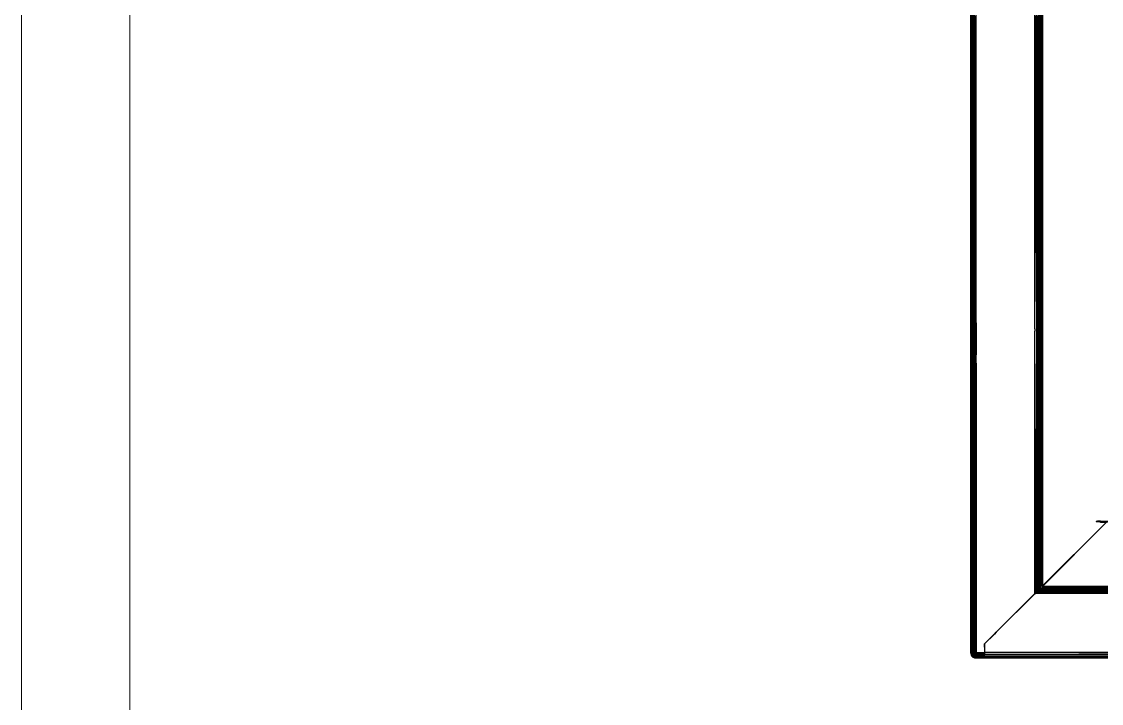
# Model space of a CAD drawing. Header units: inches. Extents: x 12 to 4610, y 8 to 3258.
# Drawn here: x 12 to 784, y 1606 to 2094 of the extents above; entities that cross this region are included whole.
import ezdxf

# ---------------------------------------------------------------- set-up
doc = ezdxf.new("R2010")
doc.units = ezdxf.units.IN
doc.header["$MEASUREMENT"] = 0
doc.layers.add('tabelka', color=155, linetype='Continuous')

msp = doc.modelspace()

# ---------------------------------------------------------------- linework, layer by layer
for p, q in [((690.81, 2084.75), (690.81, 2141.64)), ((691.02, 2084.75), (691.09, 2141.64)), ((691.09, 2141.64), (691.08, 2084.75)), ((691.09, 2141.64), (691.11, 2084.75)), ((691.14, 2084.75), (691.09, 2141.64)), ((691.98, 2141.64), (691.91, 2084.75)), ((691.98, 2141.64), (691.96, 2084.75)), ((691.98, 2141.64), (692.02, 2084.75)), ((692.08, 2084.75), (691.98, 2141.64)), ((693.26, 2084.75), (693.34, 2141.64)), ((693.33, 2084.75), (693.34, 2141.64)), ((693.34, 2141.64), (693.38, 2084.75)), ((693.43, 2084.75), (693.34, 2141.64)), ((693.74, 2084.75), (693.34, 2141.64)), ((694.81, 2084.75), (694.81, 2141.64)), ((736.63, 2084.75), (736.63, 2141.64)), ((737.7, 2084.75), (738.16, 2141.64)), ((738.16, 2141.64), (738.07, 2084.75)), ((738.16, 2141.64), (738.15, 2084.75)), ((738.26, 2084.75), (738.16, 2141.64)), ((739.36, 2084.75), (739.46, 2141.64)), ((739.46, 2141.64), (739.46, 2084.75)), ((739.46, 2141.64), (739.53, 2084.75)), ((739.5, 2084.75), (739.46, 2141.64)), ((740.42, 2084.75), (740.32, 2141.64)), ((740.3, 2114.04), (740.27, 2084.75)), ((740.33, 2114.04), (740.32, 2084.75)), ((740.63, 2102.64), (740.63, 2084.75)), ((741.24, 2102.64), (740.88, 1690.09)), ((741.17, 1690.09), (741.27, 2102.64)), ((741.31, 2102.64), (741.51, 1690.11)), ((741.35, 2102.64), (741.86, 1690.11)), ((741.5, 2102.64), (742.23, 1861.36)), ((742.23, 2102.64), (742.23, 1861.36)), ((690.81, 1853.04), (690.81, 2084.75)), ((690.81, 1853.04), (691.02, 2084.75)), ((690.81, 2084.75), (691.02, 2084.75)), ((690.85, 1642.38), (691.08, 2084.75)), ((691.02, 2084.75), (690.85, 1642.38)), ((691.08, 2084.75), (690.98, 1642.16)), ((691.02, 2084.75), (691.08, 2084.75)), ((691.08, 2084.75), (691.11, 2084.75)), ((691.11, 2084.75), (691.14, 2084.75)), ((691.11, 2084.75), (691.19, 1641.97)), ((691.46, 1641.8), (691.14, 2084.75)), ((691.14, 2084.75), (691.91, 2084.75)), ((691.91, 2084.75), (691.46, 1641.8)), ((691.96, 2084.75), (691.83, 1641.61)), ((691.91, 2084.75), (691.96, 2084.75)), ((691.96, 2084.75), (692.02, 2084.75)), ((692.02, 2084.75), (692.08, 2084.75)), ((692.02, 2084.75), (692.27, 1641.42)), ((692.72, 1641.24), (692.08, 2084.75)), ((692.08, 2084.75), (693.26, 2084.75)), ((692.72, 1641.24), (693.26, 2084.75)), ((693.26, 1641.05), (693.33, 2084.75)), ((693.26, 2084.75), (693.33, 2084.75)), ((693.33, 2084.75), (693.38, 2084.75)), ((693.38, 2084.75), (693.43, 2084.75)), ((693.38, 2084.75), (693.63, 1641.45)), ((694.02, 1641.84), (693.43, 2084.75)), ((693.43, 2084.75), (693.74, 2084.75)), ((693.43, 2084.75), (694.81, 1855.44)), ((693.74, 2084.75), (694.81, 2084.75)), ((694.81, 1855.44), (693.74, 2084.75)), ((694.81, 1855.44), (694.81, 2084.75)), ((736.63, 2084.75), (737.7, 2084.75)), ((736.63, 1876.02), (736.63, 2084.75)), ((736.63, 1876.02), (737.7, 2084.75)), ((736.63, 1876.02), (738.07, 2084.75)), ((738.07, 2084.75), (737.6, 1686.1)), ((737.7, 2084.75), (738.07, 2084.75)), ((738.07, 2084.75), (738.15, 2084.75)), ((738.15, 2084.75), (738.1, 1686.63)), ((738.15, 2084.75), (738.26, 2084.75)), ((738.84, 1687.24), (738.26, 2084.75)), ((738.26, 2084.75), (739.36, 2084.75)), ((738.84, 1687.24), (739.36, 2084.75)), ((739.36, 2084.75), (739.46, 2084.75)), ((739.46, 2084.75), (739.5, 2084.75)), ((739.46, 2084.75), (739.49, 1687.85)), ((739.72, 1688.03), (739.5, 2084.75)), ((739.5, 2084.75), (739.53, 2084.75)), ((739.53, 2084.75), (740.27, 2084.75)), ((739.53, 2084.75), (739.96, 1688.21)), ((739.96, 1688.21), (740.27, 2084.75)), ((740.27, 2084.75), (740.08, 1688.29)), ((740.32, 2084.75), (740.2, 1688.37)), ((740.32, 1688.45), (740.32, 2084.75)), ((740.32, 2084.75), (740.42, 2084.75)), ((740.32, 2084.75), (740.43, 1688.5)), ((740.63, 1876.1), (740.42, 2084.75)), ((740.42, 2084.75), (740.63, 2084.75)), ((740.43, 1688.5), (740.42, 2084.75)), ((740.63, 2056.05), (740.63, 2084.75)), ((740.88, 1690.09), (740.63, 2056.05)), ((740.63, 2056.05), (740.63, 1876.1)), ((690.94, 1993.59), (690.81, 1993.59)), ((690.98, 1993.59), (690.94, 1993.59)), ((691.02, 1993.59), (690.98, 1993.59)), ((691.06, 1993.59), (691.02, 1993.59)), ((691.12, 1993.59), (691.06, 1993.59)), ((691.21, 1993.59), (691.12, 1993.59)), ((691.82, 1993.59), (691.21, 1993.59)), ((691.94, 1993.59), (691.82, 1993.59)), ((692.07, 1993.59), (691.94, 1993.59)), ((692.21, 1993.59), (692.07, 1993.59)), ((693.15, 1993.59), (692.21, 1993.59)), ((693.31, 1993.59), (693.15, 1993.59)), ((693.43, 1993.59), (693.31, 1993.59)), ((693.55, 1993.59), (693.43, 1993.59)), ((693.97, 1993.59), (693.55, 1993.59)), ((694.16, 1993.59), (693.97, 1993.59)), ((694.81, 1993.59), (694.16, 1993.59)), ((737.24, 1993.59), (736.63, 1993.59)), ((737.45, 1993.59), (737.24, 1993.59)), ((737.97, 1993.59), (737.45, 1993.59)), ((738.14, 1993.59), (737.97, 1993.59)), ((738.39, 1993.59), (738.14, 1993.59)), ((739.24, 1993.59), (738.39, 1993.59)), ((739.47, 1993.59), (739.24, 1993.59)), ((739.55, 1993.59), (739.47, 1993.59)), ((739.63, 1993.59), (739.55, 1993.59)), ((740.2, 1993.59), (739.63, 1993.59)), ((740.24, 1993.59), (740.2, 1993.59)), ((740.28, 1993.59), (740.24, 1993.59)), ((740.32, 1993.59), (740.28, 1993.59)), ((740.36, 1993.59), (740.32, 1993.59)), ((740.42, 1993.59), (740.36, 1993.59)), ((740.51, 1993.59), (740.42, 1993.59)), ((740.63, 1993.59), (740.51, 1993.59)), ((736.63, 1874.2), (736.63, 1876.02)), ((740.63, 1862.3), (740.63, 1876.1)), ((736.63, 1874.1), (736.63, 1874.2)), ((736.63, 1873.97), (736.63, 1874.1)), ((736.63, 1873.97), (736.63, 1872.29)), ((737.6, 1686.1), (736.63, 1872.29)), ((737.12, 1685.37), (736.63, 1872.29)), ((736.63, 1684.64), (736.63, 1872.29)), ((740.43, 1688.5), (740.63, 1862.3)), ((740.63, 1690.08), (740.63, 1862.3)), ((741.86, 1690.11), (742.23, 1861.36)), ((742.23, 1861.36), (742.23, 1690.12)), ((690.81, 1642.52), (690.81, 1853.04)), ((690.85, 1642.38), (690.81, 1853.04)), ((694.81, 1853.41), (694.81, 1855.44)), ((694.81, 1853.09), (694.81, 1853.41)), ((694.81, 1852.17), (694.81, 1853.09)), ((694.8, 1849.52), (694.02, 1641.84)), ((694.41, 1642.23), (694.8, 1849.52)), ((694.61, 1642.43), (694.8, 1849.52)), ((694.7, 1642.52), (694.8, 1849.52)), ((694.8, 1849.52), (694.75, 1642.57)), ((694.8, 1849.52), (694.79, 1642.61)), ((694.8, 1849.52), (694.81, 1852.17)), ((780.55, 1736.45), (780.64, 1736.04)), ((780.55, 1736.45), (780.64, 1736.45)), ((780.64, 1736.45), (780.64, 1736.04)), ((780.64, 1736.45), (780.76, 1736.45)), ((780.76, 1736.45), (780.84, 1736.12)), ((780.76, 1736.45), (780.84, 1736.45)), ((780.84, 1736.45), (780.84, 1736.12)), ((780.84, 1736.45), (780.9, 1736.45)), ((780.9, 1736.45), (780.92, 1736.16)), ((780.9, 1736.45), (780.96, 1736.45)), ((780.96, 1736.45), (780.92, 1736.16)), ((780.96, 1736.45), (781, 1736.45)), ((781, 1736.45), (780.98, 1736.19)), ((781, 1736.45), (781.23, 1736.45)), ((781.23, 1736.45), (781.23, 1736.38)), ((781.23, 1736.45), (781.3, 1736.42)), ((781.3, 1736.42), (781.33, 1736.45)), ((783.56, 1736.45), (781.33, 1736.45)), ((783.56, 1736.45), (784.56, 1736.45)), ((783.56, 1736.19), (783.56, 1736.45)), ((742.23, 1690.12), (787.56, 1735.45)), ((742.3, 1690.05), (787.63, 1735.38)), ((780.64, 1736.04), (780.84, 1736.12)), ((780.84, 1736.12), (780.87, 1736.14)), ((780.87, 1736.14), (780.92, 1736.16)), ((780.92, 1736.16), (780.98, 1736.19)), ((780.92, 1736.16), (783.56, 1736.14)), ((780.98, 1736.19), (781.23, 1736.38)), ((780.98, 1736.19), (783.56, 1736.19)), ((781.23, 1736.38), (781.3, 1736.42)), ((783.56, 1736.14), (783.56, 1736.19)), ((783.56, 1736.19), (829.58, 1736.19)), ((809.04, 1736.13), (783.56, 1736.14)), ((783.56, 1735.9), (783.56, 1735.96)), ((783.56, 1735.96), (788.63, 1735.96)), ((783.56, 1735.45), (783.56, 1735.9)), ((788.63, 1735.9), (783.56, 1735.9)), ((787.56, 1735.45), (783.56, 1735.45)), ((735.95, 1683.96), (709.01, 1657.02)), ((709.06, 1656.96), (736.77, 1684.67)), ((735.95, 1683.96), (736.87, 1684.83)), ((736.63, 1684.64), (735.95, 1683.96)), ((737.12, 1685.37), (736.63, 1684.64)), ((736.77, 1684.67), (736.87, 1684.83)), ((926.26, 1684.67), (736.77, 1684.67)), ((736.87, 1684.83), (737.27, 1685.45)), ((737.38, 1685.76), (737.12, 1685.37)), ((1146.2, 1686.12), (737.27, 1685.45)), ((737.27, 1685.45), (737.63, 1686)), ((737.27, 1685.45), (926.26, 1684.67)), ((737.6, 1686.1), (737.38, 1685.76)), ((737.63, 1686), (737.38, 1685.76)), ((738, 1686.52), (737.6, 1686.1)), ((737.63, 1686), (737.77, 1686.2)), ((737.77, 1686.2), (738, 1686.52)), ((1146.2, 1686.2), (737.77, 1686.2)), ((738.1, 1686.63), (738, 1686.52)), ((738.42, 1686.89), (738.1, 1686.63)), ((1146.2, 1687.43), (738.42, 1686.89)), ((738.84, 1687.24), (738.42, 1686.89)), ((738.42, 1686.89), (1146.2, 1686.29)), ((739.12, 1687.5), (738.84, 1687.24)), ((739.49, 1687.85), (739.12, 1687.5)), ((1146.2, 1687.5), (739.12, 1687.5)), ((739.68, 1688), (739.49, 1687.85)), ((1146.2, 1688.32), (739.68, 1688)), ((739.72, 1688.03), (739.68, 1688)), ((739.68, 1688), (1146.2, 1687.56)), ((739.96, 1688.21), (739.72, 1688.03)), ((739.96, 1688.21), (740.08, 1688.29)), ((740.08, 1688.29), (740.2, 1688.37)), ((740.2, 1688.37), (740.32, 1688.45)), ((1146.2, 1688.37), (740.2, 1688.37)), ((740.32, 1688.45), (740.43, 1688.5)), ((740.47, 1688.53), (740.43, 1688.5)), ((914.7, 1688.67), (740.5, 1688.59)), ((740.5, 1688.59), (1146.2, 1688.4)), ((740.58, 1688.64), (740.63, 1688.65)), ((740.88, 1690.09), (740.63, 1690.08)), ((740.63, 1690.08), (740.63, 1688.87)), ((740.79, 1688.67), (740.63, 1688.87)), ((740.63, 1688.87), (740.63, 1688.68)), ((740.71, 1688.66), (740.63, 1688.68)), ((740.63, 1688.68), (740.63, 1688.65)), ((740.63, 1688.65), (740.71, 1688.66)), ((740.71, 1688.66), (740.79, 1688.67)), ((740.79, 1688.67), (742.26, 1688.67)), ((741.17, 1690.09), (740.88, 1690.09)), ((741.51, 1690.11), (741.17, 1690.09)), ((741.51, 1690.11), (741.86, 1690.11)), ((742.23, 1690.12), (741.86, 1690.11)), ((742.26, 1688.67), (742.27, 1688.7)), ((742.26, 1688.67), (783.9, 1688.67)), ((742.27, 1688.7), (742.28, 1689.33)), ((742.27, 1688.7), (1147.83, 1689.05)), ((783.9, 1688.67), (742.27, 1688.7)), ((742.28, 1689.33), (742.3, 1690.05)), ((742.28, 1689.33), (913.54, 1690.05)), ((1147.83, 1689.34), (742.28, 1689.33)), ((1147.83, 1689.13), (742.28, 1689.33)), ((742.3, 1690.05), (913.54, 1690.05)), ((914.7, 1688.67), (783.9, 1688.67)), ((707.67, 1655.68), (700.63, 1648.62)), ((700.63, 1648.62), (707.69, 1655.66)), ((700.73, 1648.64), (707.72, 1655.62)), ((707.75, 1655.76), (707.67, 1655.68)), ((707.67, 1655.68), (707.69, 1655.66)), ((707.69, 1655.66), (707.77, 1655.74)), ((707.69, 1655.66), (707.72, 1655.62)), ((707.72, 1655.62), (707.81, 1655.71)), ((709.01, 1657.02), (707.75, 1655.76)), ((707.75, 1655.76), (707.77, 1655.74)), ((707.77, 1655.74), (709.03, 1657)), ((707.77, 1655.74), (707.81, 1655.71)), ((707.81, 1655.71), (709.06, 1656.96)), ((709.03, 1657), (709.01, 1657.02)), ((709.06, 1656.96), (709.03, 1657)), ((700.63, 1648.16), (700.63, 1648.62)), ((700.73, 1648.26), (700.63, 1648.16)), ((700.63, 1648.11), (700.73, 1648.21)), ((700.63, 1648.11), (700.63, 1648.16)), ((700.63, 1647.66), (700.63, 1648.11)), ((700.63, 1647.66), (700.73, 1647.76)), ((700.73, 1647.71), (700.63, 1647.61)), ((700.63, 1647.61), (700.63, 1647.66)), ((700.63, 1647.18), (700.63, 1647.61)), ((700.63, 1647.18), (700.73, 1647.28)), ((700.73, 1647.22), (700.63, 1647.12)), ((700.63, 1647.12), (700.63, 1647.18)), ((700.63, 1647.05), (700.73, 1647.15)), ((700.63, 1647.05), (700.63, 1647.12)), ((700.63, 1646.93), (700.63, 1647.05)), ((700.73, 1647.03), (700.63, 1646.93)), ((700.63, 1646.65), (700.63, 1646.93)), ((700.63, 1646.65), (700.73, 1646.75)), ((700.63, 1646.46), (700.63, 1646.65)), ((700.73, 1646.56), (700.63, 1646.46)), ((700.63, 1646.46), (700.63, 1642.59)), ((700.73, 1648.64), (700.73, 1648.26)), ((700.73, 1648.26), (700.73, 1648.21)), ((700.73, 1648.21), (700.73, 1647.76)), ((700.73, 1647.76), (700.73, 1647.71)), ((700.73, 1647.71), (700.73, 1647.28)), ((700.73, 1647.28), (700.73, 1647.22)), ((700.73, 1647.22), (700.73, 1647.15)), ((700.73, 1647.15), (700.73, 1647.03)), ((700.73, 1647.03), (700.73, 1646.75)), ((700.73, 1646.75), (700.73, 1646.56)), ((700.73, 1646.56), (700.73, 1642.63)), ((690.85, 1642.38), (690.81, 1642.52)), ((690.85, 1642.38), (690.85, 1642.34)), ((690.98, 1642.16), (690.85, 1642.34)), ((690.85, 1642.34), (690.9, 1641.61)), ((691.21, 1641.96), (690.9, 1641.61)), ((690.9, 1641.61), (691.46, 1641.8)), ((691.64, 1641.7), (690.9, 1641.61)), ((690.9, 1641.61), (691.21, 1640.65)), ((691.19, 1641.97), (690.98, 1642.16)), ((691.21, 1641.96), (691.19, 1641.97)), ((691.46, 1641.8), (691.21, 1641.96)), ((691.21, 1640.65), (692.27, 1641.42)), ((692.57, 1641.3), (691.21, 1640.65)), ((691.21, 1640.65), (691.72, 1639.8)), ((691.64, 1641.7), (691.46, 1641.8)), ((691.83, 1641.61), (691.64, 1641.7)), ((691.72, 1639.8), (692.78, 1641.22)), ((693.1, 1641.11), (691.72, 1639.8)), ((693.39, 1640.88), (691.72, 1639.8)), ((691.72, 1639.8), (692.41, 1639.11)), ((692.27, 1641.42), (691.83, 1641.61)), ((692.57, 1641.3), (692.27, 1641.42)), ((693.39, 1640.88), (692.41, 1639.11)), ((692.83, 1639.52), (692.41, 1639.11)), ((692.41, 1639.11), (700.53, 1639.35)), ((692.41, 1639.11), (692.7, 1639.2)), ((693.01, 1638.86), (692.41, 1639.11)), ((692.72, 1641.24), (692.57, 1641.3)), ((692.83, 1639.52), (692.7, 1639.2)), ((700.53, 1639.35), (692.7, 1639.2)), ((692.7, 1639.2), (692.99, 1639.31)), ((692.78, 1641.22), (692.72, 1641.24)), ((693.1, 1641.11), (692.78, 1641.22)), ((693.39, 1640.88), (692.83, 1639.52)), ((692.99, 1639.31), (693.39, 1640.88)), ((693.65, 1640.65), (692.99, 1639.31)), ((692.99, 1639.31), (693.26, 1639.44)), ((692.99, 1639.31), (700.53, 1639.35)), ((693.01, 1638.86), (700.53, 1639.35)), ((693.61, 1638.71), (693.01, 1638.86)), ((693.01, 1638.86), (700.53, 1638.77)), ((693.26, 1641.05), (693.1, 1641.11)), ((693.26, 1641.05), (700.63, 1641.53)), ((693.26, 1641.05), (693.63, 1641.45)), ((693.39, 1640.88), (693.26, 1641.05)), ((693.49, 1640.98), (693.26, 1641.05)), ((693.49, 1640.16), (693.26, 1639.44)), ((693.26, 1639.44), (693.39, 1639.51)), ((700.53, 1639.35), (693.26, 1639.44)), ((693.49, 1640.98), (693.39, 1640.88)), ((693.65, 1640.65), (693.39, 1640.88)), ((693.55, 1640.22), (693.39, 1639.51)), ((693.39, 1639.51), (693.51, 1639.58)), ((693.39, 1639.51), (693.66, 1639.5)), ((693.87, 1640.87), (693.49, 1640.98)), ((693.65, 1640.65), (693.49, 1640.16)), ((693.55, 1640.22), (693.49, 1640.16)), ((693.51, 1639.58), (693.6, 1640.27)), ((693.51, 1639.58), (693.63, 1639.66)), ((693.51, 1639.58), (693.73, 1639.58)), ((693.65, 1640.65), (693.55, 1640.22)), ((693.6, 1640.27), (693.55, 1640.22)), ((693.6, 1640.27), (693.65, 1640.65)), ((693.64, 1640.31), (693.6, 1640.27)), ((693.61, 1638.71), (700.53, 1638.77)), ((694.21, 1638.64), (693.61, 1638.71)), ((693.63, 1641.45), (694.02, 1641.84)), ((700.63, 1641.53), (693.63, 1641.45)), ((693.63, 1639.66), (693.94, 1640.47)), ((693.63, 1639.66), (693.64, 1640.31)), ((693.63, 1639.66), (693.74, 1639.75)), ((700.53, 1639.35), (693.63, 1639.66)), ((693.64, 1640.31), (693.65, 1640.65)), ((693.86, 1640.52), (693.64, 1640.31)), ((693.65, 1640.65), (693.87, 1640.87)), ((693.86, 1640.52), (693.65, 1640.65)), ((693.66, 1639.5), (693.73, 1639.58)), ((693.66, 1639.5), (694.38, 1639.49)), ((693.73, 1639.58), (694.44, 1639.55)), ((693.94, 1640.47), (693.74, 1639.75)), ((693.74, 1639.75), (693.84, 1639.84)), ((700.53, 1639.35), (693.74, 1639.75)), ((693.84, 1639.84), (693.94, 1640.47)), ((700.53, 1640.34), (693.84, 1639.84)), ((693.84, 1639.84), (693.94, 1639.93)), ((693.84, 1639.84), (700.53, 1639.35)), ((694.13, 1640.79), (693.86, 1640.52)), ((693.94, 1640.47), (693.86, 1640.52)), ((694.02, 1640.82), (693.87, 1640.87)), ((693.94, 1640.47), (694.23, 1640.75)), ((694.25, 1640.35), (693.94, 1640.47)), ((693.94, 1639.93), (693.94, 1640.47)), ((693.94, 1640.47), (694.11, 1640.14)), ((693.94, 1639.93), (700.53, 1640.34)), ((693.94, 1639.93), (694.11, 1640.14)), ((694.02, 1641.84), (694.41, 1642.23)), ((694.02, 1641.84), (700.63, 1641.53)), ((694.02, 1640.82), (700.63, 1641.53)), ((694.02, 1640.82), (697.72, 1640.55)), ((694.13, 1640.79), (694.02, 1640.82)), ((694.11, 1640.14), (694.25, 1640.35)), ((700.53, 1640.34), (694.11, 1640.14)), ((694.11, 1640.14), (694.48, 1640.32)), ((694.23, 1640.75), (694.13, 1640.79)), ((694.21, 1638.64), (700.53, 1638.77)), ((700.53, 1638.66), (694.21, 1638.64)), ((694.54, 1640.64), (694.23, 1640.75)), ((694.25, 1640.35), (694.54, 1640.64)), ((694.25, 1640.35), (694.48, 1640.32)), ((694.44, 1639.55), (694.38, 1639.49)), ((694.38, 1639.49), (694.43, 1639.49)), ((694.41, 1642.23), (696.84, 1642.6)), ((694.41, 1642.23), (694.61, 1642.43)), ((700.63, 1641.53), (694.41, 1642.23)), ((694.43, 1639.49), (694.5, 1639.55)), ((694.43, 1639.49), (695.06, 1639.47)), ((694.44, 1639.55), (694.5, 1639.55)), ((694.48, 1640.32), (694.51, 1640.34)), ((694.5, 1639.55), (695.12, 1639.53)), ((694.73, 1640.58), (694.51, 1640.34)), ((694.51, 1640.34), (700.53, 1640.34)), ((694.73, 1640.58), (694.54, 1640.64)), ((694.61, 1642.43), (696.84, 1642.6)), ((694.61, 1642.43), (694.7, 1642.52)), ((694.7, 1642.52), (694.75, 1642.57)), ((694.7, 1642.52), (694.81, 1642.53)), ((694.81, 1640.55), (694.73, 1640.58)), ((694.75, 1642.57), (694.79, 1642.61)), ((694.75, 1642.57), (694.8, 1642.57)), ((694.79, 1642.61), (695.1, 1642.61)), ((694.79, 1642.61), (694.8, 1642.57)), ((694.8, 1642.57), (695.07, 1642.58)), ((694.8, 1642.57), (694.81, 1642.53)), ((694.81, 1642.53), (695.03, 1642.54)), ((697.72, 1640.55), (694.81, 1640.55)), ((695.07, 1642.58), (695.03, 1642.54)), ((695.03, 1642.54), (695.55, 1642.56)), ((695.06, 1639.47), (695.12, 1639.53)), ((695.06, 1639.47), (695.63, 1639.46)), ((695.1, 1642.61), (695.07, 1642.58)), ((695.07, 1642.58), (695.58, 1642.58)), ((695.1, 1642.61), (695.58, 1642.58)), ((695.12, 1639.53), (695.68, 1639.51)), ((695.55, 1642.56), (695.6, 1642.61)), ((695.55, 1642.56), (695.96, 1642.57)), ((695.58, 1642.58), (695.6, 1642.61)), ((695.6, 1642.61), (696, 1642.61)), ((695.63, 1639.46), (695.68, 1639.51)), ((695.63, 1639.46), (700.53, 1639.35)), ((695.68, 1639.51), (700.53, 1639.35)), ((696, 1642.61), (695.96, 1642.57)), ((695.96, 1642.57), (696.04, 1642.57)), ((696, 1642.61), (696.07, 1642.61)), ((696.04, 1642.57), (696.07, 1642.61)), ((696.04, 1642.57), (696.08, 1642.58)), ((696.07, 1642.61), (696.11, 1642.61)), ((696.08, 1642.58), (696.11, 1642.61)), ((696.08, 1642.58), (696.12, 1642.58)), ((696.11, 1642.61), (696.15, 1642.61)), ((696.15, 1642.61), (696.12, 1642.58)), ((696.12, 1642.58), (696.84, 1642.6)), ((696.15, 1642.61), (696.84, 1642.6)), ((696.84, 1642.6), (700.63, 1641.53)), ((696.84, 1642.6), (700.63, 1642.59)), ((700.63, 1641.53), (697.72, 1640.55)), ((700.53, 1640.55), (697.72, 1640.55)), ((700.53, 1640.34), (700.53, 1640.55)), ((700.63, 1640.55), (700.53, 1640.55)), ((700.53, 1640.34), (700.53, 1639.35)), ((700.53, 1639.35), (700.53, 1638.77)), ((700.53, 1638.77), (700.53, 1638.66)), ((700.73, 1638.65), (700.53, 1638.66)), ((700.63, 1642.59), (700.63, 1641.53)), ((700.63, 1641.53), (700.63, 1640.66)), ((700.63, 1640.66), (700.73, 1640.66)), ((700.63, 1640.66), (700.63, 1640.55)), ((908.24, 1642.63), (700.73, 1642.63)), ((700.73, 1641.02), (700.73, 1642.63)), ((700.73, 1641.02), (908.24, 1642.63)), ((1146.2, 1641.73), (700.73, 1641.02)), ((700.73, 1641.02), (1146.2, 1640.38)), ((1146.2, 1641.02), (700.73, 1641.02)), ((700.73, 1640.66), (700.73, 1641.02)), ((700.73, 1639.68), (700.73, 1640.66)), ((1146.2, 1640.24), (700.73, 1639.68)), ((1146.2, 1639.69), (700.73, 1639.68)), ((700.73, 1638.84), (700.73, 1639.68)), ((1146.2, 1639.25), (700.73, 1639.68)), ((1146.2, 1639.16), (700.73, 1638.84)), ((1146.2, 1638.85), (700.73, 1638.84)), ((700.73, 1638.65), (700.73, 1638.84)), ((700.73, 1638.84), (1146.2, 1638.68)), ((839.07, 1638.65), (700.73, 1638.84)), ((839.07, 1638.65), (700.73, 1638.65))]:
    msp.add_line(p, q)
at = {"layer": 'tabelka', "lineweight": 5}
for points in [[(12.48, 3258.41), (4610.03, 3258.41), (4610.03, 7.61), (12.48, 7.61)], [(89.88, 3181.01), (4532.63, 3181.01), (4532.63, 85.01), (89.88, 85.01)]]:
    msp.add_lwpolyline(points, close=True, dxfattribs=at)

doc.saveas('drawing.dxf')
